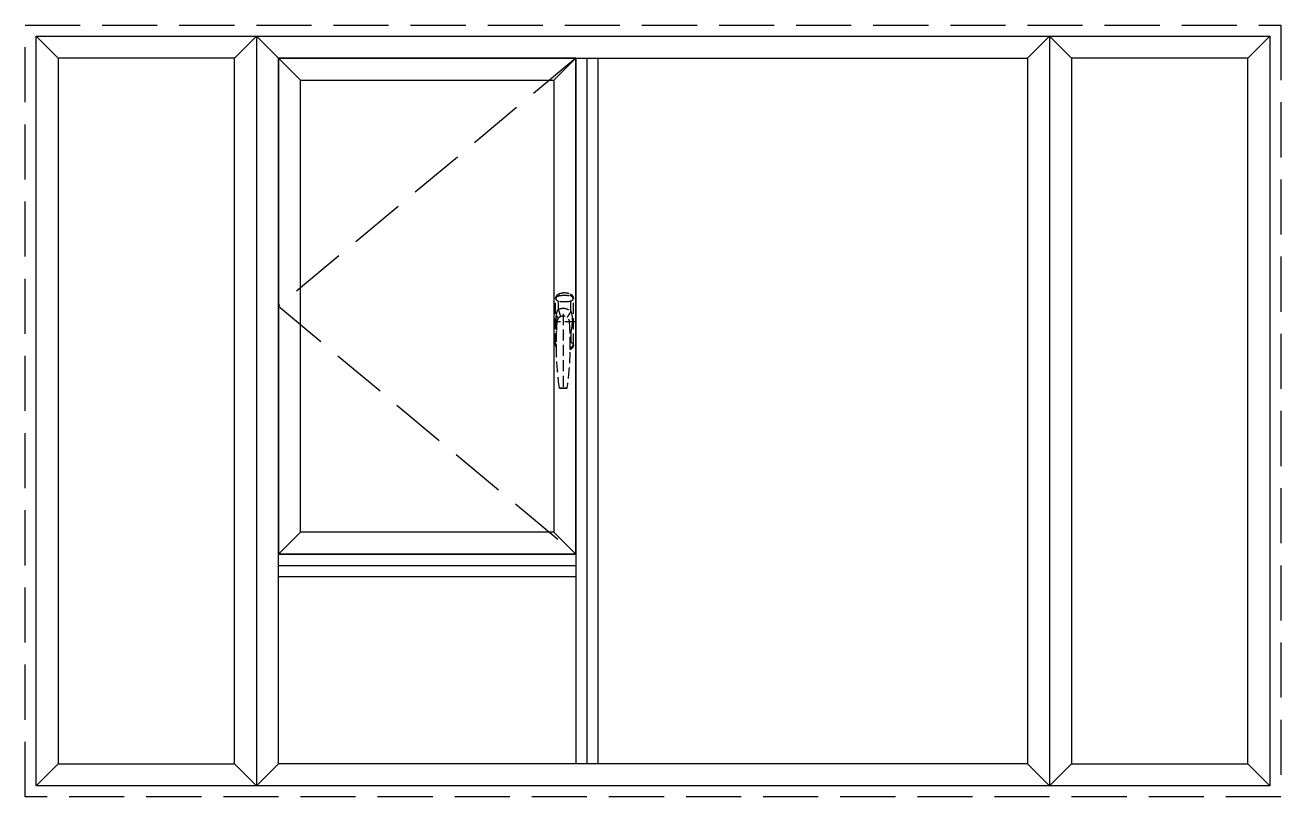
# Model space of a CAD drawing. Header units: millimetres. Extents: x 0 to 2850, y 0 to 1750.
import ezdxf

# ---------------------------------------------------------------- set-up
doc = ezdxf.new("R2010")
doc.units = ezdxf.units.MM
doc.linetypes.add('DASH', pattern=[0.35, 0.25, -0.1])
for name, color, linetype in [('Sunac1_Hardware', 13, 'Continuous'), ('Sunac_Gridline_Glass', 134, 'Continuous'), ('Sunac_HardWare', 13, 'Continuous'), ('Sunac_Refline', 1, 'Continuous'), ('Sunac_Wall', 2, 'DASH')]:
    doc.layers.add(name, color=color, linetype=linetype)

# ---------------------------------------------------------------- blocks, each defined once
blk = doc.blocks.new('zs')
at = {"layer": 'Sunac1_Hardware', "linetype": 'DASH', "ltscale": 100}
for p, q in [((-44.5, -52), (-44.5, 52)), ((-38.8, 23.2), (-38.8, 46.6)), ((-9.7, 46.6), (-9.7, 27.5)), ((-4, -52), (-4, 52)), ((-50, 0), (0, 0)), ((-21.2, 17.6), (-21.2, -151.5)), ((-21.2, 4.5), (-21.2, -6.9)), ((-38.8, -23.2), (-38.8, -46.6)), ((-12.8, -150.2), (-29.7, -150.2)), ((-28.2, -151.5), (-14.3, -151.5))]:
    blk.add_line(p, q, dxfattribs=at)
for centre, radius, start, end in [((-32.5, 52), 12, 117.2796, 180), ((-37, 52.5), 6.15, 103.4197, 256.5803), ((-24.2, -0.9), 61.1, 76.5803, 103.4197), ((-24.2, 36), 30, 62.7204, 117.2796), ((-16, 52), 12, 0, 62.7204), ((-11.5, 52.5), 6.15, 283.4197, 76.5803), ((-24.2, 105.9), 61.1, 256.5803, 283.4197), ((674.3, -51.1), 710.9, 175.7976, 188.0138), ((-21.2, 0), 13.5, 4.2024, 175.7976), ((-716.7, -51.1), 710.9, 351.9862, 4.2024), ((-32.5, -52), 12, 180, 242.7204), ((-37, -52.5), 6.15, 103.4197, 256.5803), ((-24.2, -105.9), 61.1, 101.671, 103.4197), ((-11.5, -52.5), 6.15, 335.9077, 23.8655), ((-16, -52), 12, 327.1977, 0), ((-24.2, 0.9), 61.1, 256.5803, 258.3531), ((-24.2, -36), 30, 242.7204, 245.8599), ((-28.2, -150), 1.5, 188.0138, 270), ((-14.3, -150), 1.5, 270, 351.9862)]:
    blk.add_arc(centre, radius, start, end, dxfattribs=at)
for points in [[(-38, 62.7), (-38, 62.5), (-38, 62.1), (-37.8, 61.6), (-37.5, 60.8), (-37.4, 60.4)], [(-37.4, 60.4), (-37.2, 59.9), (-36.7, 58.9)], [(-11.1, 60.4), (-11.3, 59.9), (-11.8, 58.9)], [(-10.5, 62.7), (-10.4, 62.5), (-10.5, 62.1), (-10.7, 61.6), (-11, 60.8), (-11.1, 60.4)], [(-44.5, 52), (-44.4, 52.2), (-44.1, 52.4), (-43.7, 52.6), (-43.1, 52.8)], [(-9.7, 27.5), (-11.7, 28.6), (-13.7, 29.4), (-15.8, 30), (-18, 30.5), (-20.1, 30.7), (-22.3, 30.7), (-24.5, 30.5), (-26.7, 30.1), (-28.9, 29.5), (-31, 28.6), (-33.1, 27.6), (-35.1, 26.3), (-37, 24.8), (-38.8, 23.2)], [(-4, 52), (-4.1, 52.2), (-4.3, 52.4), (-4.8, 52.6), (-5.4, 52.8)], [(-38.8, 23.2), (-39.4, 21.4), (-39.9, 19.5), (-40.4, 17.4), (-40.8, 15.3), (-41.1, 13.1), (-41.4, 10.8), (-41.6, 8.6), (-41.8, 6.4), (-41.9, 4.2), (-42, 2.1), (-42, 0)], [(-38.8, -23.2), (-39.4, -21.4), (-39.9, -19.5), (-40.4, -17.4), (-40.8, -15.3), (-41.1, -13.1), (-41.4, -10.8), (-41.6, -8.6), (-41.8, -6.4), (-41.9, -4.2), (-42, -2.1), (-42, 0)], [(-38.8, 23.2), (-36.9, 20.5), (-35.1, 18), (-33.5, 15.6), (-32.2, 13.4), (-31.1, 11.5), (-30.4, 9.9)], [(-9.7, 27.5), (-11, 24.3), (-12.1, 21.2), (-13.1, 18.3), (-13.8, 15.7), (-14.3, 13.5), (-14.5, 11.7)], [(-5.7, 13.8), (-6, 15.8), (-6.3, 17.7), (-6.6, 19.4), (-7, 21.1), (-7.5, 22.6), (-8, 24), (-8.5, 25.3), (-9.1, 26.4), (-9.7, 27.5)], [(-5.7, 13.8), (-7.3, 11.9), (-8.4, 10.1), (-9, 8.4), (-9.2, 6.8), (-8.9, 5.4)], [(-4.9, 0), (-4.9, 1.9), (-5, 4), (-5.1, 6.2), (-5.2, 8.6), (-5.4, 11.1), (-5.7, 13.8)], [(-4.9, 0), (-4.9, -1.9), (-5, -4), (-5.1, -6.2), (-5.2, -8.6), (-5.4, -11.1), (-5.7, -13.8)], [(-44.5, -52), (-44.4, -52.2), (-44.1, -52.4), (-43.7, -52.6), (-43.1, -52.8)], [(-4, -52), (-4.1, -52.2), (-4.3, -52.4), (-4.8, -52.6), (-5.4, -52.8)], [(-38, -62.7), (-38, -62.5), (-38, -62.1), (-37.8, -61.6), (-37.5, -60.8), (-37.4, -60.4)], [(-37.4, -60.4), (-37.2, -59.9), (-36.7, -58.9)]]:
    blk.add_spline(points, degree=3, dxfattribs=at)
for points, knots in [([(-38.8, -23.2), (-38.2, -22.3), (-37.2, -21), (-36.2, -19.6), (-35.9, -19.2)], [0, 0, 0, 0, 2.20078, 3.297346, 3.297346, 3.297346, 3.297346]), ([(-36.2, -25.6), (-36.5, -25.3), (-37.4, -24.6), (-38.2, -23.7), (-38.8, -23.2)], [18.819968, 18.819968, 18.819968, 18.819968, 19.570774, 21.20105, 21.20105, 21.20105, 21.20105]), ([(-5.7, -13.8), (-5.8, -14.5), (-5.9, -15.8), (-6.2, -17.6), (-6.5, -18.7), (-6.6, -19.2)], [0, 0, 0, 0, 1.320348, 2.58877, 3.659728, 3.659728, 3.659728, 3.659728])]:
    blk.add_open_spline(points, degree=3, knots=knots, dxfattribs=at)
blk.add_open_spline([(-5.7, -13.8), (-6.1, -13.3), (-6.5, -12.9), (-6.9, -12.4)], degree=3, dxfattribs=at)

msp = doc.modelspace()

# ---------------------------------------------------------------- linework, layer by layer
at = {"layer": 'Sunac_Gridline_Glass', "lineweight": -3}
for p, q in [((75, 1675), (25, 1725)), ((475, 1675), (525, 1725)), ((575, 1675), (525, 1725)), ((625, 1625), (525, 1725)), ((2275, 1675), (2325, 1725)), ((2375, 1675), (2325, 1725)), ((2775, 1675), (2825, 1725)), ((1250, 1675), (1200, 1625)), ((1250, 1675), (1250, 75)), ((1300, 1675), (1300, 75)), ((625, 600), (575, 550)), ((1250, 550), (1200, 600)), ((1250, 550), (575, 550)), ((575, 500), (1250, 500)), ((75, 75), (25, 25)), ((475, 75), (525, 25)), ((575, 75), (525, 25)), ((2275, 75), (2325, 25)), ((2375, 75), (2325, 25)), ((2775, 75), (2825, 25))]:
    msp.add_line(p, q, dxfattribs=at)
for points in [[(25, 1725), (2825, 1725), (2825, 25), (25, 25)], [(575, 1675), (2275, 1675), (2275, 75), (575, 75)], [(625, 1625), (1200, 1625), (1200, 600), (625, 600)]]:
    msp.add_lwpolyline(points, close=True, dxfattribs=at)
msp.add_lwpolyline([(525, 1725), (525, 25)], dxfattribs=at)
at = {"layer": 'Sunac_Gridline_Glass'}
msp.add_lwpolyline([(2325, 1725), (2325, 25)], dxfattribs=at)
for points in [[(75, 75), (475, 75), (475, 1675), (75, 1675)], [(1250, 1675), (575, 1675), (575, 550), (1250, 550)], [(2375, 75), (2775, 75), (2775, 1675), (2375, 1675)]]:
    msp.add_lwpolyline(points, close=True, dxfattribs=at)
at = {"layer": 'Sunac_Gridline_Glass', "linetype": 'DASH', "ltscale": 500}
msp.add_lwpolyline([(1250, 1675), (575, 1112.5), (1250, 550)], dxfattribs=at)
at = {"layer": 'Sunac_Refline'}
for p, q in [((1275, 1675), (1275, 75)), ((575, 525), (1250, 525))]:
    msp.add_line(p, q, dxfattribs=at)
at = {"layer": 'Sunac_Wall', "lineweight": -3, "ltscale": 500}
msp.add_lwpolyline([(0, 1750), (2850, 1750), (2850, 0), (0, 0)], close=True, dxfattribs=at)

# ---------------------------------------------------------------- block references
at = {"layer": 'Sunac_HardWare', "extrusion": (0, 0, -1), "zscale": -1}
msp.add_blockref('zs', (-1200, 1077.4), dxfattribs=at)

doc.saveas('drawing.dxf')
